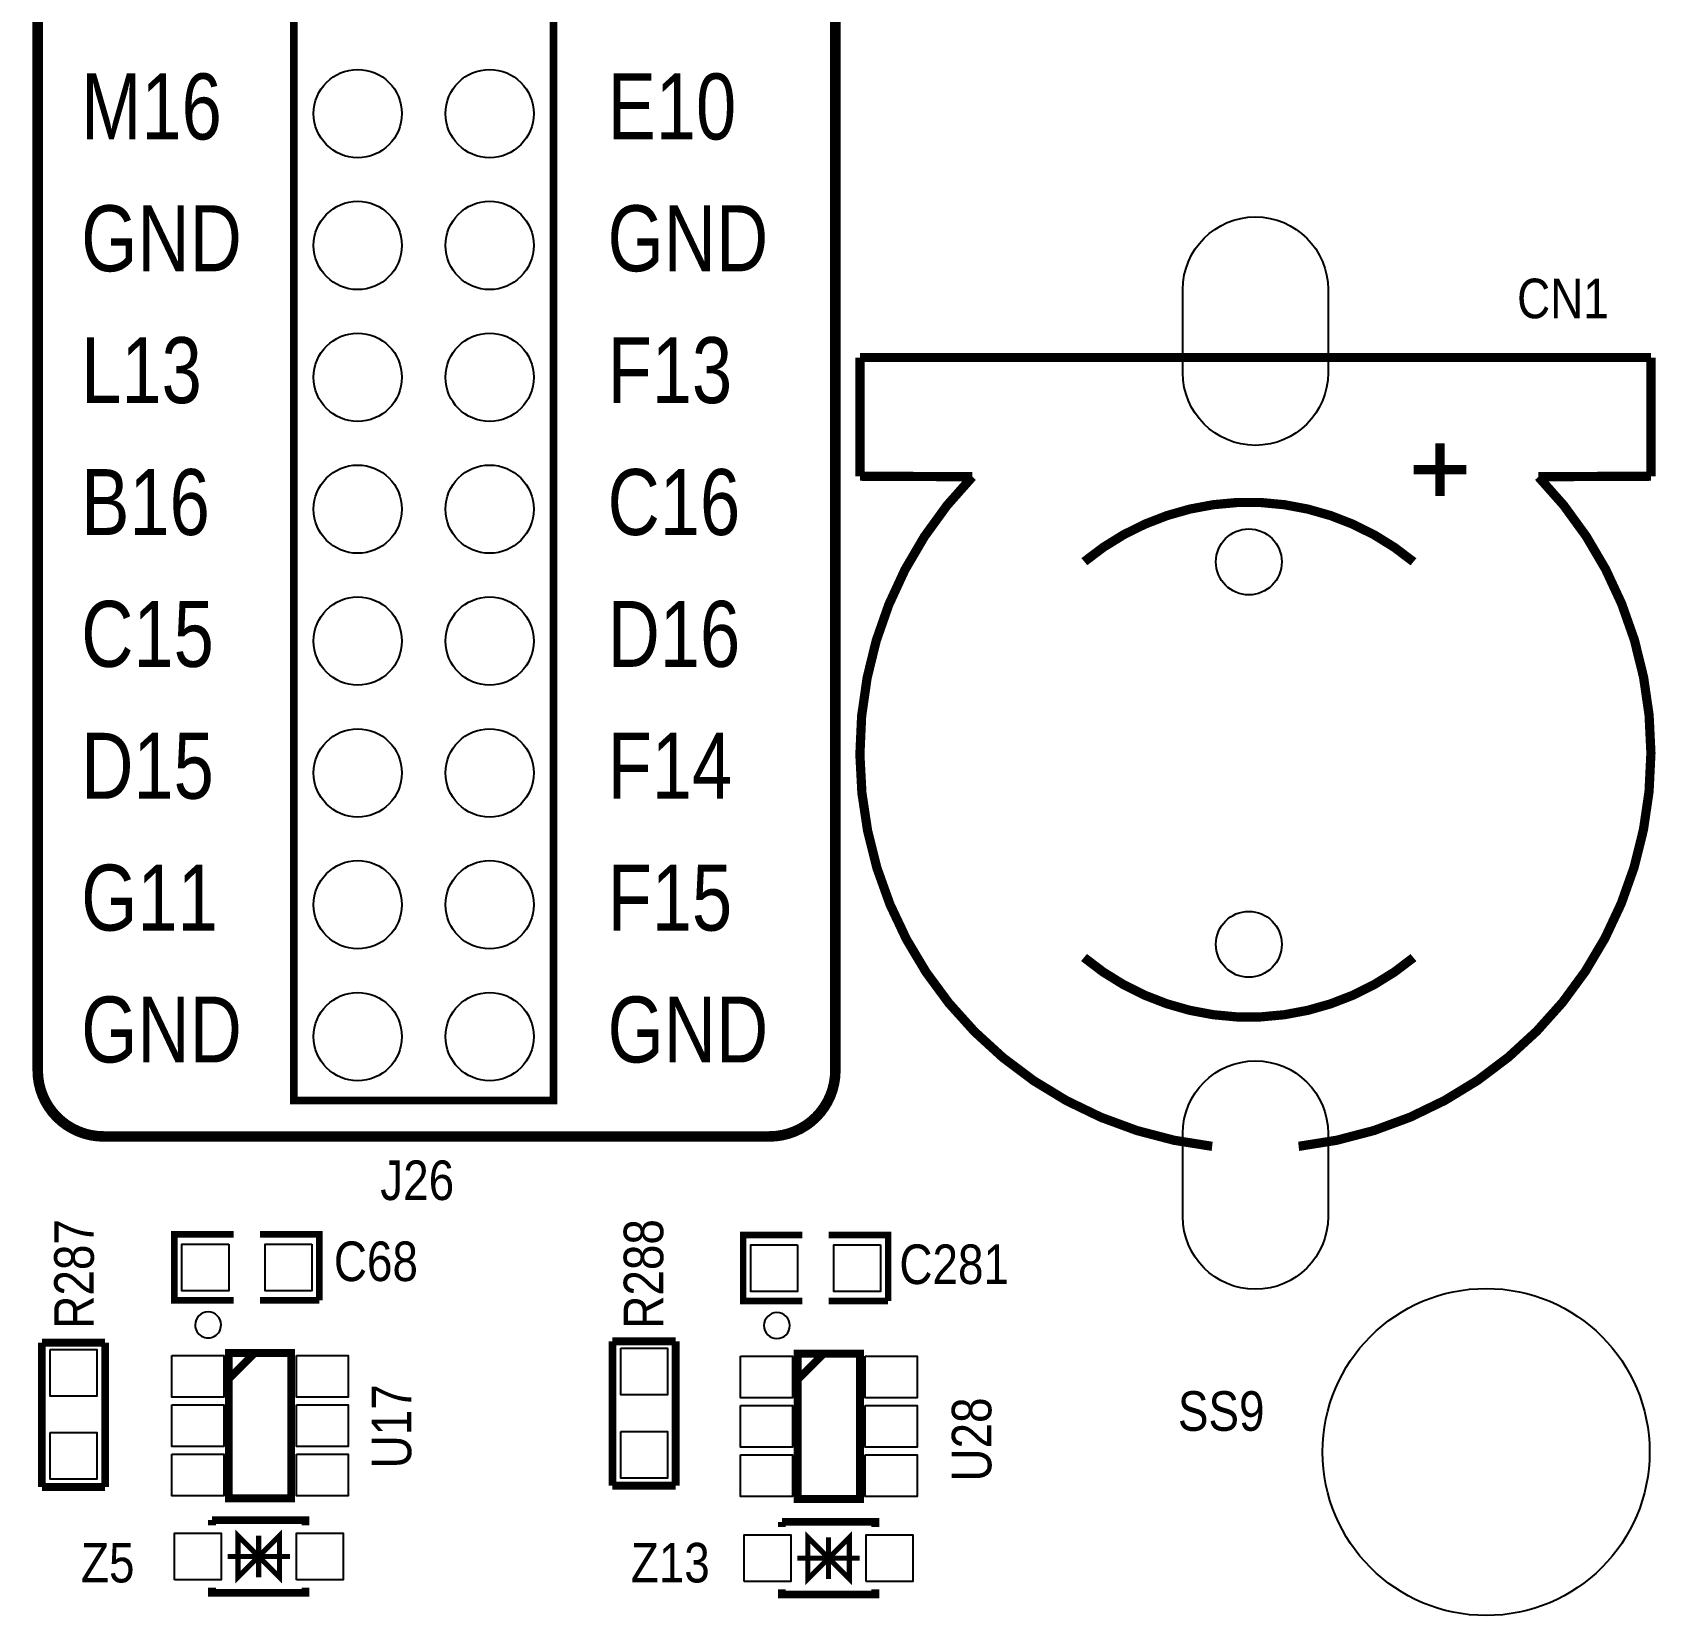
# Model space of a CAD drawing. Extents: x -25 to 204, y -24 to 158.
# Drawn here: x 123.39 to 154.66, y 13.59 to 44.08 of the extents above; entities that cross this region are included whole.
import ezdxf

# ---------------------------------------------------------------- set-up
doc = ezdxf.new("R2010")
doc.units = 0
for name, color, linetype in [('BG_SILKSCREEN_TOP', 7, 'CONTINUOUS'), ('PG_SILKSCREEN_TOP', 254, 'CONTINUOUS'), ('PIN_SOLDERMASK_TOP', 92, 'CONTINUOUS'), ('RD_SILKSCREEN_TOP', 7, 'CONTINUOUS')]:
    doc.layers.add(name, color=color, linetype=linetype)

msp = doc.modelspace()

# ---------------------------------------------------------------- linework, layer by layer
at = {"layer": 'BG_SILKSCREEN_TOP', "const_width": 0.2032}
for points in [[(123.486901, 73.741991), (123.486901, 24.084991, 0.414202), (124.756901, 22.814991), (128.820901, 22.814991)], [(128.820901, 22.814991), (137.583901, 22.814991, 0.41421), (138.853901, 24.084991), (138.853901, 73.741991)]]:
    msp.add_lwpolyline(points, format="xyb", dxfattribs=at)
at = {"layer": 'PG_SILKSCREEN_TOP'}
for points, const_width in [([(133.422492, 74.227588), (133.422492, 23.507598), (128.422502, 23.507598), (128.422502, 74.227588), (133.422492, 74.227588)], 0.150012), ([(139.326595, 35.532593), (139.326595, 37.818593)], 0.1778), ([(139.326595, 37.818593), (146.946595, 37.818593)], 0.1778), ([(146.946595, 37.818593), (154.566595, 37.818593)], 0.1778), ([(154.566595, 37.818593), (154.566595, 35.532593)], 0.1778), ([(150.502595, 35.151593), (150.502595, 36.167593)], 0.1778), ([(149.994595, 35.659593), (151.010595, 35.659593)], 0.1778), ([(141.495501, 35.522891), (139.326595, 35.532593)], 0.1778), ([(127.261595, 19.657593), (126.118595, 19.657593), (126.118595, 20.927593), (127.261595, 20.927593)], 0.127), ([(127.769595, 20.927593), (128.912595, 20.927593), (128.912595, 19.657593)], 0.127), ([(138.220196, 19.644106), (137.077196, 19.644106), (137.077196, 20.914106), (138.220196, 20.914106)], 0.127), ([(138.728196, 20.914106), (139.871196, 20.914106), (139.871196, 19.644106)], 0.127), ([(128.912595, 19.657593), (127.769595, 19.657593)], 0.127), ([(139.871196, 19.644106), (138.728196, 19.644106)], 0.127), ([(123.566199, 16.063493), (123.566199, 18.844793)], 0.1524), ([(123.566199, 18.844793), (124.785399, 18.844793)], 0.1524), ([(124.785399, 18.844793), (124.785399, 16.063493)], 0.1524), ([(134.559802, 16.087598), (134.559802, 18.868898)], 0.1524), ([(134.559802, 18.868898), (135.779002, 18.868898)], 0.1524), ([(135.779002, 18.868898), (135.779002, 16.087598)], 0.1524), ([(128.369593, 18.644591), (127.169596, 18.644591), (127.169596, 15.844596), (128.369593, 15.844596), (128.369593, 18.644591)], 0.150012), ([(127.669595, 18.644591), (127.169596, 18.144592)], 0.150012), ([(139.328195, 18.631103), (138.128197, 18.631103), (138.128197, 15.831109), (139.328195, 15.831109), (139.328195, 18.631103)], 0.150012), ([(138.628196, 18.631103), (138.128197, 18.131104)], 0.150012), ([(124.785399, 16.063493), (123.566199, 16.063493)], 0.1524), ([(135.779002, 16.087598), (134.559802, 16.087598)], 0.1524), ([(126.844704, 15.424404), (128.644701, 15.424404), (128.644701, 15.324404)], 0.150012), ([(126.844704, 15.424404), (126.844704, 15.324404)], 0.150012), ([(137.823118, 15.391105), (139.623114, 15.391105), (139.623114, 15.291105)], 0.150012), ([(137.823118, 15.391105), (137.823118, 15.291105)], 0.150012), ([(127.744703, 14.724405), (127.344703, 14.324406), (127.344703, 15.124405), (127.744703, 14.724405), (128.144702, 15.124405), (128.144702, 14.324406), (127.744703, 14.724405)], 0.1), ([(127.744703, 14.324406), (127.744703, 15.124405)], 0.1), ([(138.723116, 14.691106), (138.323117, 14.291107), (138.323117, 15.091105), (138.723116, 14.691106), (139.123115, 15.091105), (139.123115, 14.291107), (138.723116, 14.691106)], 0.1), ([(138.723116, 14.291107), (138.723116, 15.091105)], 0.1), ([(127.144704, 14.724405), (128.344701, 14.724405)], 0.1), ([(138.123117, 14.691106), (139.323115, 14.691106)], 0.1), ([(126.844704, 14.124407), (126.844704, 14.024407), (128.644701, 14.024407), (128.644701, 14.124407)], 0.150012), ([(137.823118, 14.091107), (137.823118, 13.991107), (139.623114, 13.991107), (139.623114, 14.091107)], 0.150012)]:
    msp.add_lwpolyline(points, dxfattribs=dict(at, const_width=const_width))
at = {"layer": 'PG_SILKSCREEN_TOP', "const_width": 0.1778}
for points in [[(146.1135, 22.624288, -0.625163), (141.495501, 35.522891)], [(154.566595, 35.532593), (152.397689, 35.522891, -0.195866), (154.566595, 30.198593, -0.38248), (147.779689, 22.624288)], [(149.991801, 33.883905, 0.361411), (143.650386, 33.886394)], [(143.644595, 26.261593, 0.36184), (149.991801, 26.259282)]]:
    msp.add_lwpolyline(points, format="xyb", dxfattribs=at)
at = {"layer": 'PG_SILKSCREEN_TOP'}
for points in [[(127.019609, 19.184595, 1), (126.51958, 19.184592, 1)], [(137.97821, 19.171107, 1), (137.478182, 19.171105, 1)]]:
    msp.add_lwpolyline(points, format="xyb", close=True, dxfattribs=at)
at = {"layer": 'PIN_SOLDERMASK_TOP'}
for points in [[(145.546547, 37.526646), (145.546547, 39.126541, -1), (148.346643, 39.126541), (148.346643, 37.526646, -1)], [(145.546547, 21.270646), (145.546547, 22.870541, -1), (148.346643, 22.870541), (148.346643, 21.270646, -1)]]:
    msp.add_lwpolyline(points, format="xyb", close=True, dxfattribs=at)
for points in [[(127.165443, 20.742542), (127.165443, 19.842645), (126.265546, 19.842645), (126.265546, 20.742542)], [(128.765643, 20.742542), (128.765643, 19.842645), (127.865746, 19.842645), (127.865746, 20.742542)], [(138.124044, 20.729054), (138.124044, 19.829158), (137.224148, 19.829158), (137.224148, 20.729054)], [(139.724244, 20.729054), (139.724244, 19.829158), (138.824348, 19.829158), (138.824348, 20.729054)], [(123.725851, 18.710542), (124.625748, 18.710542), (124.625748, 17.810645), (123.725851, 17.810645)], [(126.069598, 18.594603), (127.069596, 18.594603), (127.069596, 17.794605), (126.069598, 17.794605)], [(128.469593, 18.594603), (129.469591, 18.594603), (129.469591, 17.794605), (128.469593, 17.794605)], [(134.719454, 18.734646), (135.61935, 18.734646), (135.61935, 17.83475), (134.719454, 17.83475)], [(137.028199, 18.581116), (138.028197, 18.581116), (138.028197, 17.781118), (137.028199, 17.781118)], [(139.428195, 18.581116), (140.428193, 18.581116), (140.428193, 17.781118), (139.428195, 17.781118)], [(126.069598, 17.644593), (127.069596, 17.644593), (127.069596, 16.844594), (126.069598, 16.844594)], [(128.469593, 17.644593), (129.469591, 17.644593), (129.469591, 16.844594), (128.469593, 16.844594)], [(137.028199, 17.631105), (138.028197, 17.631105), (138.028197, 16.831107), (137.028199, 16.831107)], [(139.428195, 17.631105), (140.428193, 17.631105), (140.428193, 16.831107), (139.428195, 16.831107)], [(123.725851, 17.110342), (124.625748, 17.110342), (124.625748, 16.210445), (123.725851, 16.210445)], [(134.719454, 17.134446), (135.61935, 17.134446), (135.61935, 16.23455), (134.719454, 16.23455)], [(126.069598, 16.694582), (127.069596, 16.694582), (127.069596, 15.894583), (126.069598, 15.894583)], [(128.469593, 16.694582), (129.469591, 16.694582), (129.469591, 15.894583), (128.469593, 15.894583)], [(137.028199, 16.681094), (138.028197, 16.681094), (138.028197, 15.881096), (137.028199, 15.881096)], [(139.428195, 16.681094), (140.428193, 16.681094), (140.428193, 15.881096), (139.428195, 15.881096)], [(126.119687, 14.274394), (126.119687, 15.174392), (127.019685, 15.174392), (127.019685, 14.274394)], [(128.469695, 14.274394), (128.469695, 15.174392), (129.369693, 15.174392), (129.369693, 14.274394)], [(137.0981, 14.241094), (137.0981, 15.141092), (137.998098, 15.141092), (137.998098, 14.241094)], [(139.448108, 14.241094), (139.448108, 15.141092), (140.348106, 15.141092), (140.348106, 14.241094)]]:
    msp.add_lwpolyline(points, close=True, dxfattribs=at)
for centre, radius in [((129.652497, 42.517593), 0.849998), ((132.192497, 42.517593), 0.849998), ((129.652497, 39.977593), 0.849998), ((132.192497, 39.977593), 0.849998), ((129.652497, 37.437593), 0.849998), ((132.192497, 37.437593), 0.849998), ((129.652497, 34.897593), 0.849998), ((132.192497, 34.897593), 0.849998), ((146.819595, 33.881593), 0.635), ((129.652497, 32.357593), 0.849998), ((132.192497, 32.357593), 0.849998), ((129.652497, 29.817593), 0.849998), ((132.192497, 29.817593), 0.849998), ((129.652497, 27.277593), 0.849998), ((132.192497, 27.277593), 0.849998), ((146.819595, 26.515593), 0.635), ((129.652497, 24.737593), 0.849998), ((132.192497, 24.737593), 0.849998), ((151.391595, 16.736593), 3.149994)]:
    msp.add_circle(centre, radius, dxfattribs=at)

# ---------------------------------------------------------------- texts
at = {"layer": 'BG_SILKSCREEN_TOP', "width": 0.82}
for s, p in [('M16', (124.324389, 42.020211)), ('E10', (134.465797, 42.020211)), ('GND', (124.324389, 39.480211)), ('GND', (134.465797, 39.480211)), ('L13', (124.324389, 36.940211)), ('F13', (134.465797, 36.940211)), ('B16', (124.324389, 34.400211)), ('C16', (134.465797, 34.400211)), ('C15', (124.324389, 31.860211)), ('D16', (134.465797, 31.860211)), ('D15', (124.324389, 29.320211)), ('F14', (134.465797, 29.320211)), ('G11', (124.324389, 26.780211)), ('F15', (134.465797, 26.780211)), ('GND', (124.324389, 24.240211)), ('GND', (134.465797, 24.240211))]:
    msp.add_text(s, height=1.27, dxfattribs=at).set_placement(p)
at = {"layer": 'RD_SILKSCREEN_TOP', "width": 0.866667}
for s, p in [('CN1', (151.988291, 38.575488)), ('J26', (130.0861, 21.59)), ('C68', (129.192299, 20.028891)), ('C281', (140.087401, 19.971791)), ('SS9', (145.4531, 17.145)), ('Z5', (124.3203, 14.224)), ('Z13', (134.9121, 14.224))]:
    msp.add_text(s, height=0.762, dxfattribs=at).set_placement(p)
for s, p in [('R287', (124.566705, 19.111493)), ('R288', (135.538007, 19.111493)), ('U17', (130.683, 16.4211)), ('U28', (141.859, 16.1671))]:
    msp.add_text(s, height=0.762, rotation=90, dxfattribs=at).set_placement(p)

doc.saveas('drawing.dxf')
